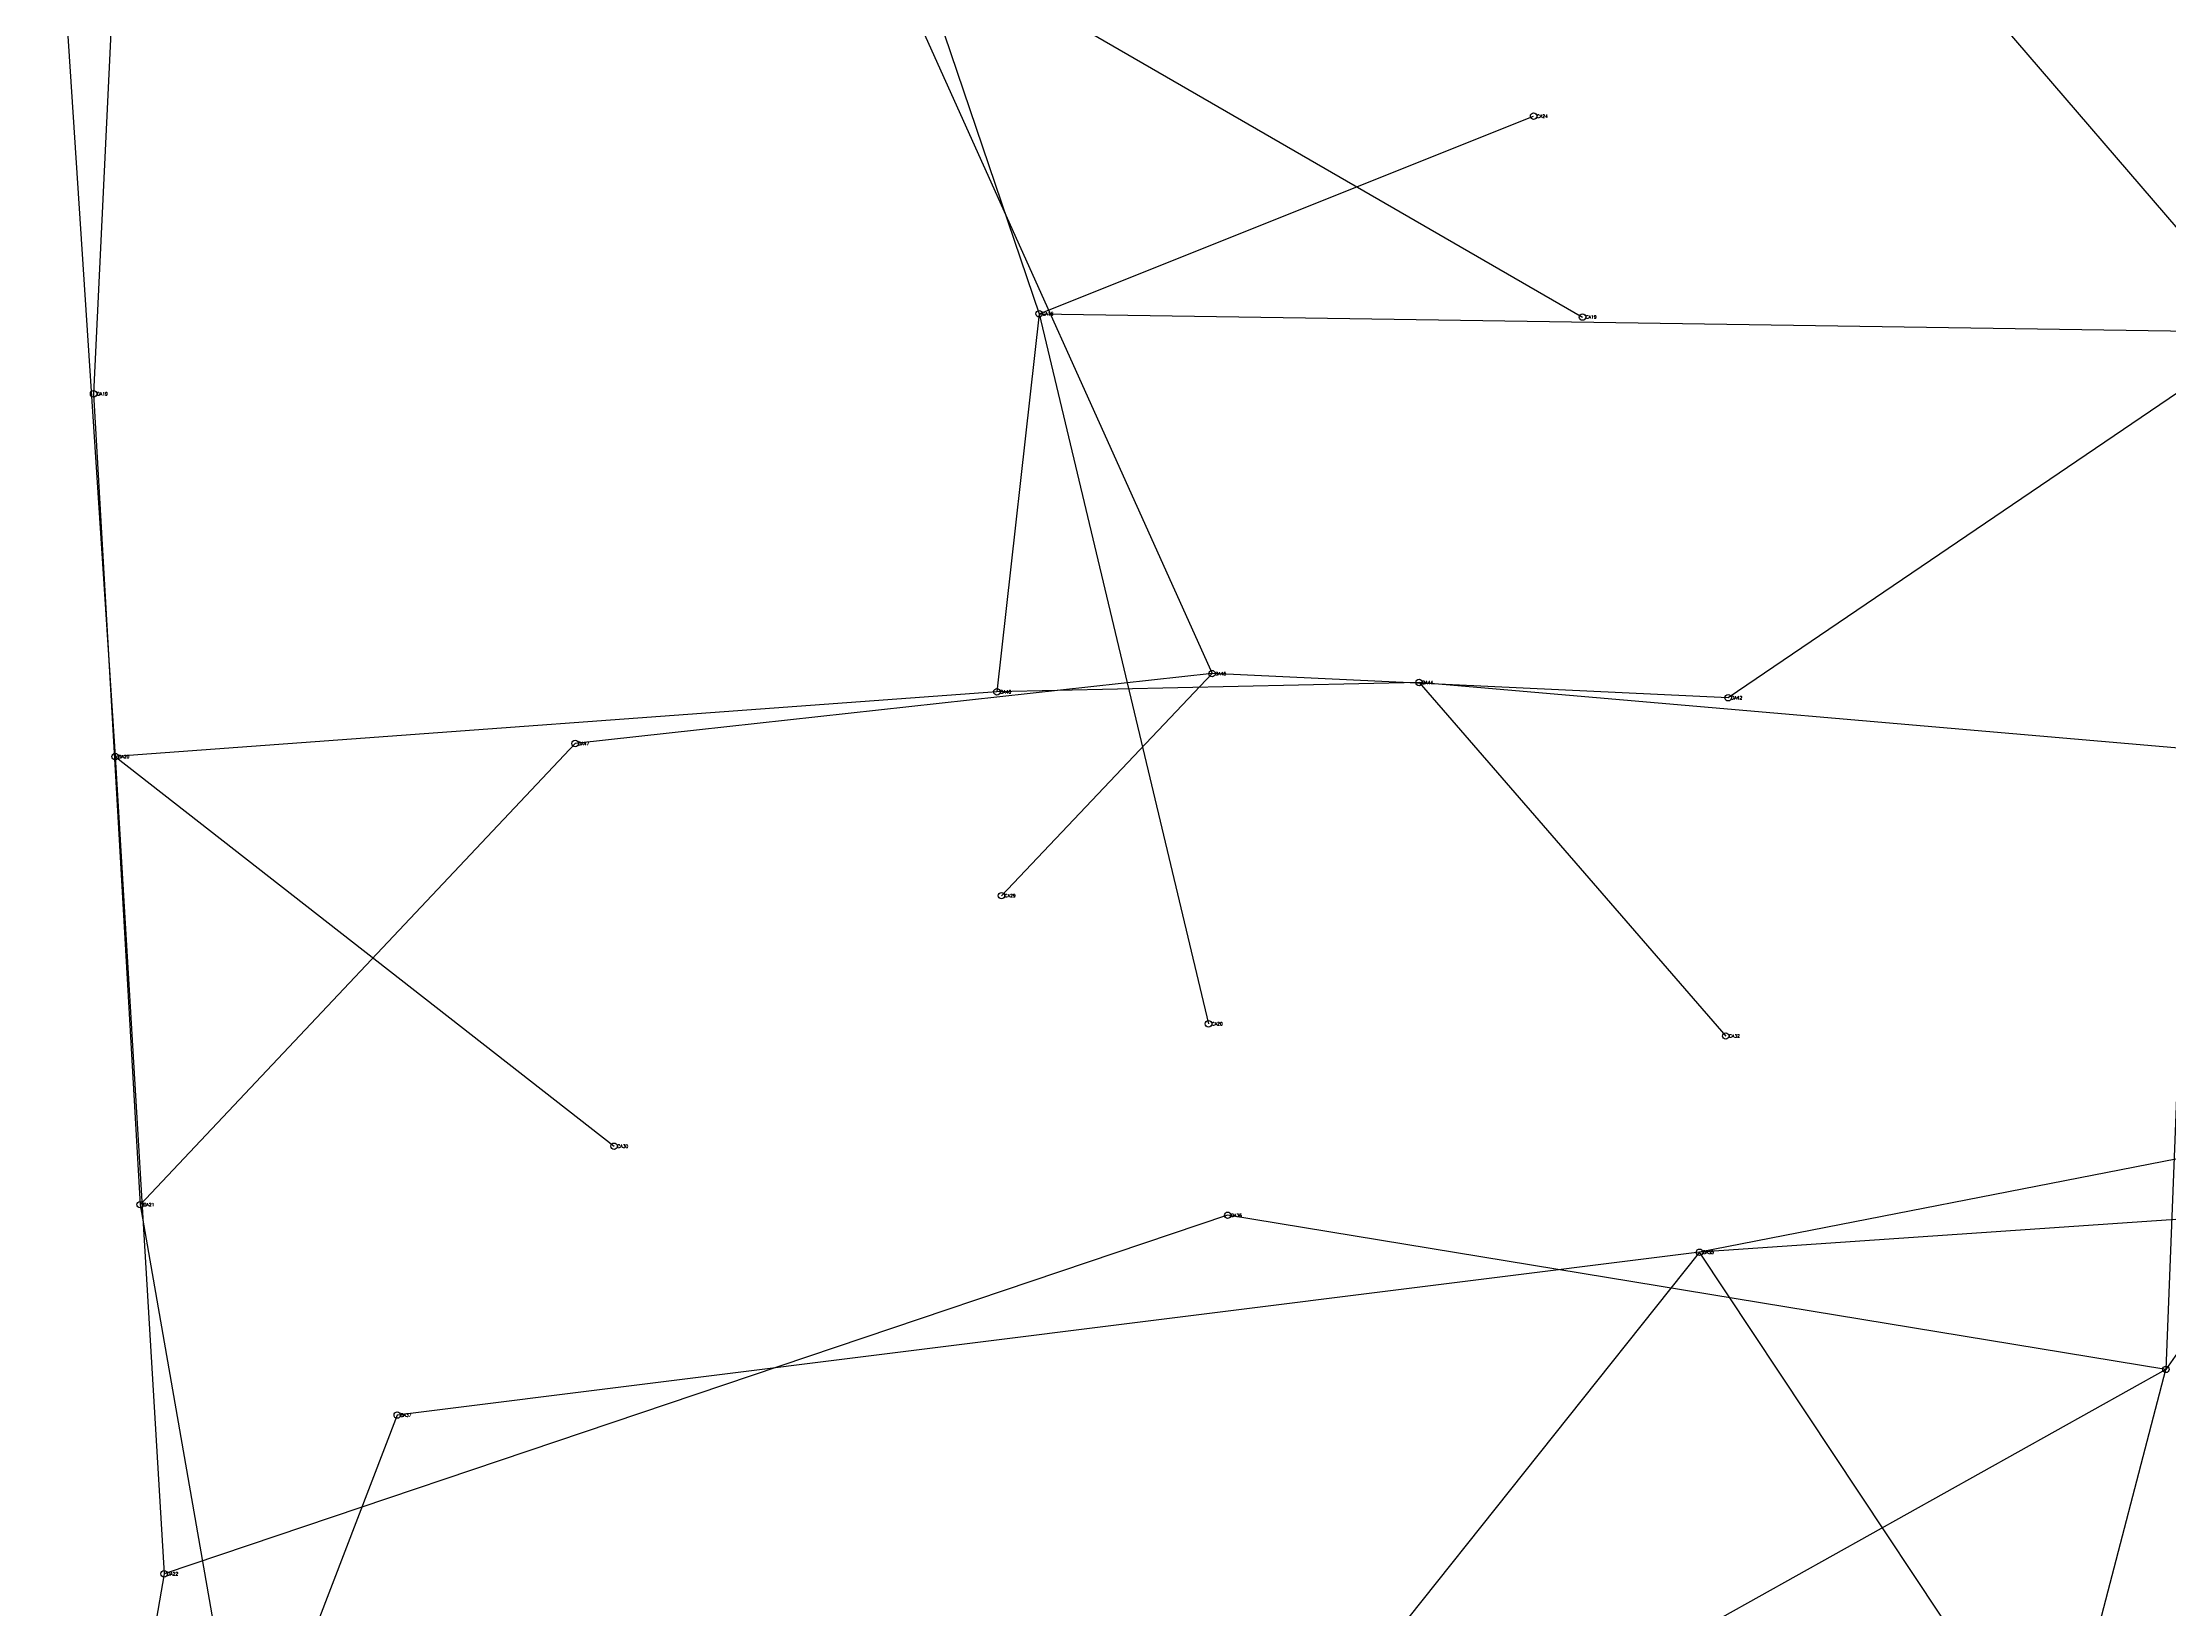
# Model space of a CAD drawing. Extents: x 166396 to 169408, y 2545087 to 2547192.
# Drawn here: x 167175 to 167833, y 2545981 to 2546465 of the extents above; entities that cross this region are included whole.
import ezdxf

# ---------------------------------------------------------------- set-up
doc = ezdxf.new("R2010")
doc.units = 0
doc.styles.get("Standard").update_dxf_attribs({"font": 'simplex'})

msp = doc.modelspace()

# ---------------------------------------------------------------- linework, layer by layer
at = {"color": 4}
for p, q in [((167374.032, 2546704.596), (167483.704, 2546381.265)), ((167206.098, 2546665.294), (167191.27, 2546356.487)), ((167731.31, 2546528.917), (167863.265, 2546375.48)), ((167429.867, 2546508.359), (167537.147, 2546270.014)), ((167429.867, 2546508.359), (167651.698, 2546380.244)), ((167182.617, 2546478.074), (167197.954, 2546244.361)), ((167483.704, 2546381.265), (167636.605, 2546442.316)), ((167483.704, 2546381.265), (167470.636, 2546264.373)), ((167483.704, 2546381.265), (167536.059, 2546161.759)), ((167483.704, 2546381.265), (167863.265, 2546375.48)), ((167863.265, 2546375.48), (167696.764, 2546262.564)), ((167191.27, 2546356.487), (167205.689, 2546105.869)), ((167537.147, 2546270.014), (167340.193, 2546248.408)), ((167537.147, 2546270.014), (167472.012, 2546201.381)), ((167696.764, 2546262.564), (167537.147, 2546270.014)), ((167470.636, 2546264.373), (167197.954, 2546244.361)), ((167601.155, 2546267.264), (167470.636, 2546264.373)), ((167839.663, 2546246.644), (167601.155, 2546267.264)), ((167601.155, 2546267.264), (167695.998, 2546158.002)), ((167197.954, 2546244.361), (167213.066, 2545991.764)), ((167197.954, 2546244.361), (167352.214, 2546123.93)), ((167340.193, 2546248.408), (167205.689, 2546105.869)), ((167839.663, 2546246.644), (167832.148, 2546054.96)), ((167965.271, 2546245.52), (167832.148, 2546054.96)), ((167839.959, 2546120.822), (167687.928, 2546091.154)), ((167205.689, 2546105.869), (167238.312, 2545918.915)), ((167930.646, 2546107.781), (167687.928, 2546091.154)), ((167541.981, 2546102.579), (167213.066, 2545991.764)), ((167832.148, 2546054.96), (167541.981, 2546102.579)), ((167687.928, 2546091.154), (167285.186, 2546040.839)), ((167687.928, 2546091.154), (167535.136, 2545899.479)), ((167797.663, 2545925.98), (167687.928, 2546091.154)), ((167832.148, 2546054.96), (167683.359, 2545971.885)), ((167757.725, 2545770.052), (167832.148, 2546054.96)), ((167285.186, 2546040.839), (167238.312, 2545918.915)), ((167213.066, 2545991.764), (167175.48, 2545775.75))]:
    msp.add_line(p, q, dxfattribs=at)
for centre in [(167636.605, 2546442.316), (167483.704, 2546381.265), (167651.698, 2546380.244), (167191.27, 2546356.487), (167537.147, 2546270.014), (167470.636, 2546264.373), (167601.155, 2546267.264), (167696.764, 2546262.564), (167197.954, 2546244.361), (167340.193, 2546248.408), (167472.012, 2546201.381), (167536.059, 2546161.759), (167695.998, 2546158.002), (167352.214, 2546123.93), (167205.689, 2546105.869), (167541.981, 2546102.579), (167687.928, 2546091.154), (167832.148, 2546054.96), (167285.186, 2546040.839), (167213.066, 2545991.764)]:
    msp.add_circle(centre, 1)

# ---------------------------------------------------------------- texts
at = {"color": 5}
for s, p in [('CA24', (167637.605, 2546441.816)), ('CA16', (167484.704, 2546380.765)), ('CA19', (167652.698, 2546379.744)), ('DA19', (167192.27, 2546355.987)), ('DA45', (167538.147, 2546269.514)), ('DA46', (167471.636, 2546263.873)), ('DA44', (167602.155, 2546266.764)), ('DA42', (167697.764, 2546262.064)), ('DA20', (167198.954, 2546243.861)), ('DA47', (167341.193, 2546247.908)), ('CA29', (167473.012, 2546200.881)), ('CA20', (167537.059, 2546161.259)), ('CA32', (167696.998, 2546157.502)), ('CA30', (167353.214, 2546123.43)), ('DA21', (167206.689, 2546105.369)), ('DA36', (167542.981, 2546102.079)), ('DA35', (167688.928, 2546090.654)), ('DA37', (167286.186, 2546040.339)), ('DA22', (167214.066, 2545991.264))]:
    msp.add_text(s, height=1, dxfattribs=at).set_placement(p)

doc.saveas('drawing.dxf')
